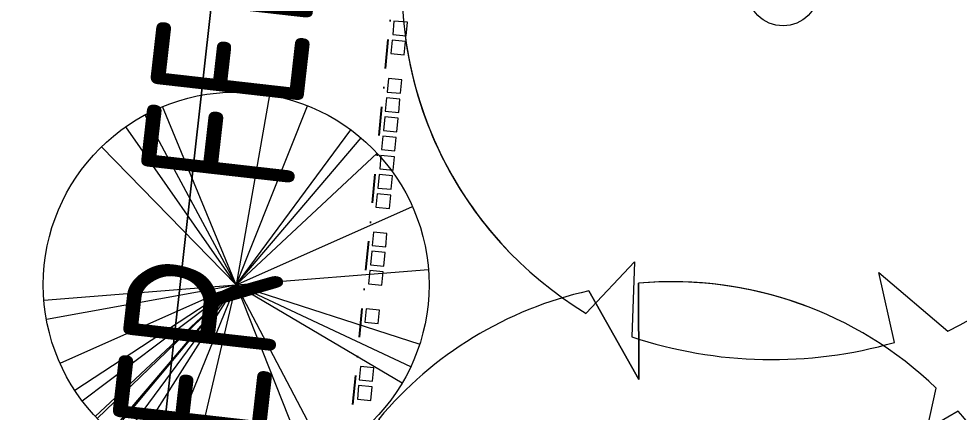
# Model space of a CAD drawing. Header units: millimetres. Extents: x -39027 to 364494, y -35256 to 94895.
# Drawn here: x -13590 to -11152, y 11637 to 12657 of the extents above; entities that cross this region are included whole.
import ezdxf

# ---------------------------------------------------------------- set-up
doc = ezdxf.new("R2010")
doc.units = ezdxf.units.MM
doc.header["$LTSCALE"] = 25
doc.linetypes.add('BG_Dash Dot 3mm', pattern=[7, 3, -2, 0, -2])
for name, color, linetype, lineweight in [('A-GLAZ-CWMG', 3, 'Continuous', 5), ('C-PROP-LINE', 91, 'BG_Dash Dot 3mm', 25), ('C-TOPO', 251, 'Continuous', 9), ('G-ANNO-TEXT', 231, 'Continuous', 5), ('L-PLNT', 71, 'Continuous', 5)]:
    doc.layers.add(name, color=color, linetype=linetype, lineweight=lineweight)
doc.styles.add('ISOCPEUR_3', font='isocpeur.ttf', dxfattribs={"width": 0.75, "height": 400})

# ---------------------------------------------------------------- blocks, each defined once
blk = doc.blocks.new('Rectangular Mullion - 35mm Timber Batten_Black_-V105-PROPOSED SITE PLAN')
at = {"layer": 'A-GLAZ-CWMG', "lineweight": 9}
for p, q in [((-17.5, -17.5), (-17.5, 17.5)), ((-17.5, 17.5), (17.5, 17.5)), ((17.5, 17.5), (17.5, -17.5)), ((17.5, -17.5), (-17.5, -17.5))]:
    blk.add_line(p, q, dxfattribs=at)
blk = doc.blocks.new('Rectangular Mullion - 35mm Timber Batten_Black_-V106-PROPOSED SITE PLAN')
at = {"layer": 'A-GLAZ-CWMG', "lineweight": 9}
for p, q in [((-17.5, -17.5), (-17.5, 17.5)), ((-17.5, 17.5), (17.5, 17.5)), ((17.5, 17.5), (17.5, -17.5)), ((17.5, -17.5), (-17.5, -17.5))]:
    blk.add_line(p, q, dxfattribs=at)
blk = doc.blocks.new('Rectangular Mullion - 35mm Timber Batten_Black_-V107-PROPOSED SITE PLAN')
at = {"layer": 'A-GLAZ-CWMG', "lineweight": 9}
for p, q in [((-17.5, -17.5), (-17.5, 17.5)), ((-17.5, 17.5), (17.5, 17.5)), ((17.5, 17.5), (17.5, -17.5)), ((17.5, -17.5), (-17.5, -17.5))]:
    blk.add_line(p, q, dxfattribs=at)
blk = doc.blocks.new('Rectangular Mullion - 35mm Timber Batten_Black_-V108-PROPOSED SITE PLAN')
at = {"layer": 'A-GLAZ-CWMG', "lineweight": 9}
for p, q in [((-17.5, -17.5), (-17.5, 17.5)), ((-17.5, 17.5), (17.5, 17.5)), ((17.5, 17.5), (17.5, -17.5)), ((17.5, -17.5), (-17.5, -17.5))]:
    blk.add_line(p, q, dxfattribs=at)
blk = doc.blocks.new('Rectangular Mullion - 35mm Timber Batten_Black_-V109-PROPOSED SITE PLAN')
at = {"layer": 'A-GLAZ-CWMG', "lineweight": 9}
for p, q in [((-17.5, -17.5), (-17.5, 17.5)), ((-17.5, 17.5), (17.5, 17.5)), ((17.5, 17.5), (17.5, -17.5)), ((17.5, -17.5), (-17.5, -17.5))]:
    blk.add_line(p, q, dxfattribs=at)
blk = doc.blocks.new('Rectangular Mullion - 35mm Timber Batten_Black_-V110-PROPOSED SITE PLAN')
at = {"layer": 'A-GLAZ-CWMG', "lineweight": 9}
for p, q in [((-17.5, -17.5), (-17.5, 17.5)), ((-17.5, 17.5), (17.5, 17.5)), ((17.5, 17.5), (17.5, -17.5)), ((17.5, -17.5), (-17.5, -17.5))]:
    blk.add_line(p, q, dxfattribs=at)
blk = doc.blocks.new('Rectangular Mullion - 35mm Timber Batten_Black_-V111-PROPOSED SITE PLAN')
at = {"layer": 'A-GLAZ-CWMG', "lineweight": 9}
for p, q in [((-17.5, -17.5), (-17.5, 17.5)), ((-17.5, 17.5), (17.5, 17.5)), ((17.5, 17.5), (17.5, -17.5)), ((17.5, -17.5), (-17.5, -17.5))]:
    blk.add_line(p, q, dxfattribs=at)
blk = doc.blocks.new('Rectangular Mullion - 35mm Timber Batten_Black_-V112-PROPOSED SITE PLAN')
at = {"layer": 'A-GLAZ-CWMG', "lineweight": 9}
for p, q in [((-17.5, -17.5), (-17.5, 17.5)), ((-17.5, 17.5), (17.5, 17.5)), ((17.5, 17.5), (17.5, -17.5)), ((17.5, -17.5), (-17.5, -17.5))]:
    blk.add_line(p, q, dxfattribs=at)
blk = doc.blocks.new('Rectangular Mullion - 35mm Timber Batten_Black_-V113-PROPOSED SITE PLAN')
at = {"layer": 'A-GLAZ-CWMG', "lineweight": 9}
h = blk.add_hatch(dxfattribs=at)
h.set_pattern_fill('FP_13', color=256, style=0, pattern_type=2)
h.set_pattern_definition([(89.23, (-10749.1, 8774.26), (-470.3422, -22439.2456), [244.69, -24223.84]), (73.157, (-10745.8, 9018.93), (2043.41, 8125.139), [310.84, -10050.37]), (39.467, (-10655.7, 9316.4), (195.92, 2022.53), [229.9, -2643.79]), (37.619, (-10478.27, 9462.56), (32967.97996, 25523.15386), [445.65, -44119.59]), (71.472, (-10125.27, 9734.59), (-6097.3165, -17714.113), [271.1, -26839.16]), (84.467, (-10039.1, 9991.6), (-1826.6, 2218.46), [508, -1524]), (93.929, (-9990.14, 10497.27), (376.31, -10354.373), [247.2, -12112.97]), (90.177, (-10203.01, 8721.36), (-145.351, -18399.9678), [204.21, -20217.13]), (84.467, (-10203.6, 8925.6), (-1826.6, 2218.46), [304.8, -1727.2]), (56.166, (-10174.25, 9228.95), (14061.8066, 21225.512), [300.02, -29702.1]), (32.342, (-10007.2, 9478.17), (-11087.0396, -6809.3735), [463.37, -22705]), (45.177, (-9615.72, 9726.05), (11085.5039, 11357.0282), [288.8, -28591.345]), (78.126, (-9412.14, 9930.9), (3150.954, 16076.6296), [368.01, -18032.53]), (96.355, (-9336.42, 10291.03), (3116.3155, -28926.4313), [394.54, -39059.76]), (91.176, (-9576.03, 8660.62), (-496.3241, 18393.848), [347.82, -34434.41]), (81.1, (-9583.17, 9008.37), (4921.8385, 32201.4705), [346.04, -34257.68]), (50.777, (-9529.64, 9350.24), (-3287.568, -3136.402), [366.32, -6960.16]), (36.977, (-9297.99, 9634.03), (24057.0708, 18269.4187), [330.785, -32747.78]), (69.535, (-9033.74, 9833), (7977.7129, 21751.5327), [315.45, -31229.67]), (84.467, (-8923.4, 10128.5), (-1826.6, 2218.46), [243.84, -1788.16]), (97.461, (-8899.93, 10371.24), (-2583.5835, 18555.1116), [271.1, -26839.16]), (84.467, (-11032.2, 9434.6), (-1826.6, 2218.46), [6.7, -2025.3]), (221.314, (-10701.38, 9688.32), (31376.9359, 27455.5455), [445.65, -44119.59]), (237.902, (-9013.6, 9198.2), (-678.797, -2792.36), [181.75, -4361.94]), (256.337, (-9110.15, 9044.2), (-2639.581, -12075.036), [287.37, -14081.04]), (287.665, (-9178.03, 8764.97), (3573.806, -10342.6117), [154.75, -15320.5]), (57.902, (-10701.4, 9688.3), (678.797, 2792.36), [227.18, -4316.5]), (77.757, (-10580.66, 9880.78), (-4017.9174, -17956.5119), [347.82, -34434.41]), (94.591, (-10506.9, 10220.69), (-2878.91227, 34959.42067), [577.96, -57218.064]), (94.771, (-10971.58, 8795.82), (-1209.0455, 12300.898), [227.18, -22491.26]), (68.943, (-10990.47, 9022.21), (-8425.72925, -21581.9424), [379.61, -37581.28]), (41.588, (-10854.08, 9376.47), (-26958.63316, -23782.6964), [388.214, -38433.09]), (49.771, (-10563.72, 9634.16), (15921.0068, 19019.6257), [321.29, -31807.45]), (75.004, (-10356.22, 9879.45), (2356.903, 10089.581), [370.8, -11989.37]), (91.049, (-10260.275, 10237.63), (559.14756, -34777.74203), [531.825, -52650.705]), (92.597, (-10465.94, 8746.83), (272.8246, -12357.1616), [287.37, -14081.04]), (73.157, (-10478.96, 9033.9), (2043.41, 8125.139), [310.84, -10050.37]), (41.956, (-10388.9, 9331.41), (-22547.5865, -20102.7525), [330.785, -32747.78]), (39.467, (-10142.9, 9552.6), (195.92, 2022.53), [373.58, -2500.1]), (67.113, (-9854.5, 9790.02), (-10860.4768, -25414.9469), [340.63, -33721.9]), (87.833, (-9722.03, 10103.83), (-1350.9806, -32547.4123), [346.04, -34257.68]), (101.569, (-9708.94, 10449.61), (-4400.8185, 20753.2278), [276.38, -27361.81]), (93.213, (-9960.31, 8697.85), (-959.5228, 14336.3353), [267.27, -26459.52]), (69.535, (-9975.29, 8964.7), (7977.7129, 21751.5327), [315.45, -31229.67]), (52.461, (-9865, 9260.24), (-7388.9025, -9262.3392), [383.4, -18786.45]), (34.568, (-9631.395, 9564.25), (-28540.8798, -19566.17444), [504.74, -49969.095]), (68.521, (-9215.76, 9850.63), (-3325.776, -7689.774), [295.86, -14497.32]), (90.476, (-9107.43, 10125.94), (-276.0069, 20419.4817), [388.214, -38433.09]), (107.665, (-9110.66, 10514.15), (-3573.806, 10342.6117), [154.75, -15320.5]), (93.929, (-9353.55, 8639.07), (376.31, -10354.373), [247.2, -12112.97]), (74.459, (-9370.49, 8885.69), (5973.418, 21919.0851), [350.78, -34726.98]), (47.061, (-9276.5, 9223.64), (22633.5841, 24462.7952), [434.866, -43051.83]), (55.412, (-11002.8, 9737.94), (9136.7232, 13598.0472), [209.21, -20711.51]), (73.682, (-10884.04, 9910.17), (-9385.2107, -31719.2232), [434.39, -43004.81]), (91.592, (-10762, 10327.06), (147.181, -14367.656), [491.48, -15891.03])])
h.paths.add_polyline_path([(-17.5, 17.5), (17.5, 17.5), (17.5, -17.5), (-17.5, -17.5), (-17.5, 16)], flags=0)
for p, q in [((-17.5, -17.5), (-17.5, 17.5)), ((-17.5, 17.5), (17.5, 17.5)), ((17.5, 17.5), (17.5, -17.5)), ((17.5, -17.5), (-17.5, -17.5))]:
    blk.add_line(p, q, dxfattribs=at)
blk = doc.blocks.new('Rectangular Mullion - 35mm Timber Batten_Black_-V114-PROPOSED SITE PLAN')
at = {"layer": 'A-GLAZ-CWMG', "lineweight": 9}
for p, q in [((-17.5, -17.5), (-17.5, 17.5)), ((-17.5, 17.5), (17.5, 17.5)), ((17.5, 17.5), (17.5, -17.5)), ((17.5, -17.5), (-17.5, -17.5))]:
    blk.add_line(p, q, dxfattribs=at)
blk = doc.blocks.new('Rectangular Mullion - 35mm Timber Batten_Black_-V115-PROPOSED SITE PLAN')
at = {"layer": 'A-GLAZ-CWMG', "lineweight": 9}
for p, q in [((-17.5, -17.5), (-17.5, 17.5)), ((-17.5, 17.5), (17.5, 17.5)), ((17.5, 17.5), (17.5, -17.5)), ((17.5, -17.5), (-17.5, -17.5))]:
    blk.add_line(p, q, dxfattribs=at)
blk = doc.blocks.new('Rectangular Mullion - 35mm Timber Batten_Black_-V116-PROPOSED SITE PLAN')
at = {"layer": 'A-GLAZ-CWMG', "lineweight": 9}
for p, q in [((-17.5, -17.5), (-17.5, 17.5)), ((-17.5, 17.5), (17.5, 17.5)), ((17.5, 17.5), (17.5, -17.5)), ((17.5, -17.5), (-17.5, -17.5))]:
    blk.add_line(p, q, dxfattribs=at)
blk = doc.blocks.new('Rectangular Mullion - 35mm Timber Batten_Black_-V117-PROPOSED SITE PLAN')
at = {"layer": 'A-GLAZ-CWMG', "lineweight": 9}
for p, q in [((-17.5, -17.5), (-17.5, 17.5)), ((-17.5, 17.5), (17.5, 17.5)), ((17.5, 17.5), (17.5, -17.5)), ((17.5, -17.5), (-17.5, -17.5))]:
    blk.add_line(p, q, dxfattribs=at)
blk = doc.blocks.new('Rectangular Mullion - 35mm Timber Batten_Black_-V118-PROPOSED SITE PLAN')
at = {"layer": 'A-GLAZ-CWMG', "lineweight": 9}
for p, q in [((-17.5, -17.5), (-17.5, 17.5)), ((-17.5, 17.5), (17.5, 17.5)), ((17.5, 17.5), (17.5, -17.5)), ((17.5, -17.5), (-17.5, -17.5))]:
    blk.add_line(p, q, dxfattribs=at)
blk = doc.blocks.new('Rectangular Mullion - 35mm Timber Batten_Black_-V119-PROPOSED SITE PLAN')
at = {"layer": 'A-GLAZ-CWMG', "lineweight": 9}
for p, q in [((-17.5, -17.5), (-17.5, 17.5)), ((-17.5, 17.5), (17.5, 17.5)), ((17.5, 17.5), (17.5, -17.5)), ((17.5, -17.5), (-17.5, -17.5))]:
    blk.add_line(p, q, dxfattribs=at)
blk = doc.blocks.new('PLANTING_Needle Pine 6m - PLANTING_Needle Pine 6m-1014768-PROPOSED SITE PLAN')
at = {"layer": 'L-PLNT', "lineweight": 9}
for p, q in [((39.6, 498.4), (0, 0)), ((0, 0), (140.4, 479.9)), ((0, 0), (-233.9, 441.9)), ((-277, 416.2), (0, 0)), ((-257.6, -428.5), (257.6, 428.5)), ((-257.6, -428.5), (257.6, 428.5)), ((-286.7, -409.7), (286.7, 409.7)), ((-286.7, -409.7), (286.7, 409.7)), ((-331.6, -374.2), (331.6, 374.2)), ((-331.6, -374.2), (331.6, 374.2)), ((0, 0), (-323.6, 381.2)), ((-381.6, 323.1), (0, 0)), ((-435.5, -245.6), (435.5, 245.6)), ((-435.5, -245.6), (435.5, 245.6)), ((-492.4, -86.6), (492.4, 86.6)), ((-492.4, -86.6), (492.4, 86.6)), ((-481.4, -135.2), (0, 0)), ((0, 0), (-390.2, -312.7)), ((-369.2, -337.2), (0, 0)), ((0, 0), (-326.1, -379)), ((-283.3, -412), (0, 0)), ((0, 0), (-227.3, -445.4)), ((-144.3, -478.7), (0, 0)), ((-67.7, -495.4), (0, 0)), ((0, 0), (227.5, -445.3)), ((273.8, -418.3), (0, 0)), ((0, 0), (452.5, -212.8)), ((470.5, -169.1), (0, 0)), ((0, 0), (488.2, -107.9))]:
    blk.add_line(p, q, dxfattribs=at)
blk.add_circle((0, 0), 500, dxfattribs=at)
blk = doc.blocks.new('PLANTING_Coloured tree scaleable - 2_5 Meters-V192-PROPOSED SITE PLAN')
at = {"layer": 'L-PLNT', "lineweight": 9}
for p, q in [((-179.7, 972.6), (-155, 724.1)), ((-179.7, 972.6), (-155, 724.1)), ((-155, 724.1), (-179.7, 972.6)), ((-155, 724.1), (-305.8, 940.5)), ((-155, 724.1), (-305.8, 940.5)), ((-305.8, 940.5), (-155, 724.1)), ((601.6, 666.6), (614.9, 774.5)), ((601.6, 666.6), (614.9, 774.5)), ((614.9, 774.5), (601.6, 666.6)), ((677.1, 720.7), (601.6, 666.6)), ((677.1, 720.7), (601.6, 666.6)), ((601.6, 666.6), (677.1, 720.7)), ((-816.4, 558.4), (-762.9, 462.3)), ((-816.4, 558.4), (-762.9, 462.3)), ((-762.9, 462.3), (-816.4, 558.4)), ((-762.9, 462.3), (-882.4, 446.9)), ((-762.9, 462.3), (-882.4, 446.9)), ((-882.4, 446.9), (-762.9, 462.3)), ((880.9, 139.8), (966.1, 211.2)), ((-974.1, 171.4), (-856.7, 84.5)), ((-974.1, 171.4), (-856.7, 84.5)), ((-856.7, 84.5), (-974.1, 171.4)), ((984, 107.8), (880.9, 139.8)), ((-856.7, 84.5), (-988.2, 42.5)), ((-856.7, 84.5), (-961.3, 51.1)), ((-961.3, 51.1), (-856.7, 84.5)), ((316.4, -707), (508.7, -841.4)), ((374.2, -883.7), (316.4, -707)), ((-429, -884.2), (-316.7, -739.3)), ((-316.7, -739.3), (-305.8, -933.7))]:
    blk.add_line(p, q, dxfattribs=at)
blk.add_circle((-0.1, -2), 92.1, dxfattribs=at)
for centre, radius, start, end in [((-0.1, 0), 989, 51.5512, 100.4622), ((-0.1, 0), 989, 65.6087, 100.4622), ((-0.1, 0), 989, 65.6087, 100.4622), ((-0.1, 0), 989, 108.0083, 145.6274), ((-0.1, 0), 989, 108.0083, 145.6274), ((-0.1, 0), 989, 108.0083, 145.6274), ((-0.1, 0), 989, 63.7267, 64.715), ((-0.1, 0), 989, 63.7267, 64.715), ((-0.1, 0), 989, 51.5512, 61.4206), ((-0.1, 0), 989, 51.5512, 61.4206), ((-0.1, 0), 989, 12.3276, 46.7819), ((-0.1, 0), 989, 45.2198, 46.7819), ((-0.1, 0), 989, 46.1517, 46.7819), ((-0.1, 0), 989, 153.1369, 170.0213), ((-0.1, 0), 989, 153.1369, 170.0213), ((-0.1, 0), 989, 153.1369, 170.0213), ((0.2, 6.8), 989, 300.9465, 5.8599), ((0.2, 6.8), 989, 177.9304, 244.2846), ((0.2, 6.8), 989, 178.173, 181.9396), ((0.2, 6.8), 989, 178.173, 181.9396), ((0.2, 6.8), 989, 183.9732, 184.8453), ((0.2, 6.8), 989, 183.9732, 184.8453), ((0.2, 6.8), 989, 186.8812, 187.7615), ((0.2, 6.8), 989, 186.8812, 187.7615), ((0.2, 6.8), 989, 189.8156, 190.6959), ((0.2, 6.8), 989, 189.8156, 190.6959), ((0.2, 6.8), 989, 192.774, 229.6814), ((0.2, 6.8), 989, 192.774, 228.7493), ((-46.3, 186.8), 1150.1, 256.9579, 291.4464)]:
    blk.add_arc(centre, radius, start, end, dxfattribs=at)
blk = doc.blocks.new('PLANTING_Coloured tree scaleable - 2_5 Meters-V200-PROPOSED SITE PLAN')
at = {"layer": 'L-PLNT', "lineweight": 9}
for p, q in [((-179.7, 972.6), (-155, 724.1)), ((-179.7, 972.6), (-155, 724.1)), ((-155, 724.1), (-179.7, 972.6)), ((-155, 724.1), (-305.8, 940.5)), ((-155, 724.1), (-305.8, 940.5)), ((-305.8, 940.5), (-155, 724.1)), ((601.6, 666.6), (614.9, 774.5)), ((677.1, 720.7), (601.6, 666.6)), ((-816.4, 558.4), (-762.9, 462.3)), ((-816.4, 558.4), (-762.9, 462.3)), ((-762.9, 462.3), (-816.4, 558.4)), ((-762.9, 462.3), (-882.4, 446.9)), ((-762.9, 462.3), (-882.4, 446.9)), ((-882.4, 446.9), (-762.9, 462.3)), ((880.9, 139.8), (966.1, 211.2)), ((-974.1, 171.4), (-856.7, 84.5)), ((-974.1, 171.4), (-856.7, 84.5)), ((-856.7, 84.5), (-974.1, 171.4)), ((984, 107.8), (880.9, 139.8)), ((-856.7, 84.5), (-988.2, 42.5)), ((-856.7, 84.5), (-988.2, 42.5)), ((-988.2, 42.5), (-856.7, 84.5)), ((316.4, -707), (508.7, -841.4)), ((374.2, -883.7), (316.4, -707)), ((-429, -884.2), (-316.7, -739.3)), ((-429, -884.2), (-316.7, -739.3)), ((-316.7, -739.3), (-429, -884.2)), ((-316.7, -739.3), (-305.8, -933.7)), ((-316.7, -739.3), (-305.8, -933.7)), ((-306.2, -926.5), (-316.7, -739.3))]:
    blk.add_line(p, q, dxfattribs=at)
blk.add_circle((-0.1, -2), 92.1, dxfattribs=at)
for centre, radius, start, end in [((-0.1, 0), 989, 51.5512, 100.4622), ((-0.1, 0), 989, 73.7835, 100.4622), ((-0.1, 0), 989, 74.7818, 100.4622), ((-0.1, 0), 989, 108.0083, 145.6274), ((-0.1, 0), 989, 108.0083, 145.6274), ((-0.1, 0), 989, 108.0083, 145.6274), ((-0.1, 0), 989, 12.3276, 46.7819), ((-0.1, 0), 989, 153.1369, 170.0213), ((-0.1, 0), 989, 153.1369, 170.0213), ((-0.1, 0), 989, 153.1369, 170.0213), ((0.2, 6.8), 989, 300.9465, 5.8599), ((0.2, 6.8), 989, 177.9304, 244.2846), ((0.2, 6.8), 989, 177.9304, 217.6086), ((0.2, 6.8), 989, 177.9304, 217.6086), ((0.2, 6.8), 989, 217.7429, 220.0028), ((0.2, 6.8), 989, 217.7429, 220.0028), ((0.2, 6.8), 989, 220.1576, 244.2846), ((0.2, 6.8), 989, 220.1576, 222.1665), ((0.2, 6.8), 989, 222.1665, 226.5902), ((0.2, 6.8), 989, 226.5902, 231.0138), ((0.2, 6.8), 989, 231.0138, 244.2846), ((-46.3, 186.8), 1150.1, 256.9579, 291.4464), ((-46.3, 186.8), 1150.1, 256.9579, 259.8399)]:
    blk.add_arc(centre, radius, start, end, dxfattribs=at)
blk = doc.blocks.new('Family - ___-1009153-PROPOSED SITE PLAN')
at = {"layer": 'C-PROP-LINE'}
blk.add_line((-16312.3, -3053.2), (-7783, 16835.1), dxfattribs=at)

msp = doc.modelspace()

# ---------------------------------------------------------------- linework, layer by layer
at = {"layer": 'C-TOPO'}
for p, q in [((-12974.7, 13739.6), (-13296.7, 10847.6)), ((-13296.7, 10847.6), (-12974.7, 13739.6))]:
    msp.add_line(p, q, dxfattribs=at)

# ---------------------------------------------------------------- block references
at = {"layer": 'A-GLAZ-CWMG', "lineweight": 9, "extrusion": (0, 0, -1), "rotation": 95.53333333333404}
for name, p in [('Rectangular Mullion - 35mm Timber Batten_Black_-V119-PROPOSED SITE PLAN', (12601.6, 12632.2)), ('Rectangular Mullion - 35mm Timber Batten_Black_-V118-PROPOSED SITE PLAN', (12606.4, 12582.4)), ('Rectangular Mullion - 35mm Timber Batten_Black_-V117-PROPOSED SITE PLAN', (12616.1, 12482.9)), ('Rectangular Mullion - 35mm Timber Batten_Black_-V116-PROPOSED SITE PLAN', (12620.9, 12433.1)), ('Rectangular Mullion - 35mm Timber Batten_Black_-V115-PROPOSED SITE PLAN', (12625.7, 12383.3)), ('Rectangular Mullion - 35mm Timber Batten_Black_-V114-PROPOSED SITE PLAN', (12630.5, 12333.6)), ('Rectangular Mullion - 35mm Timber Batten_Black_-V113-PROPOSED SITE PLAN', (12635.3, 12283.8)), ('Rectangular Mullion - 35mm Timber Batten_Black_-V112-PROPOSED SITE PLAN', (12640.2, 12234)), ('Rectangular Mullion - 35mm Timber Batten_Black_-V111-PROPOSED SITE PLAN', (12645, 12184.3)), ('Rectangular Mullion - 35mm Timber Batten_Black_-V110-PROPOSED SITE PLAN', (12654.6, 12084.7)), ('Rectangular Mullion - 35mm Timber Batten_Black_-V109-PROPOSED SITE PLAN', (12659.4, 12035)), ('Rectangular Mullion - 35mm Timber Batten_Black_-V108-PROPOSED SITE PLAN', (12664.3, 11985.2)), ('Rectangular Mullion - 35mm Timber Batten_Black_-V107-PROPOSED SITE PLAN', (12673.9, 11885.7)), ('Rectangular Mullion - 35mm Timber Batten_Black_-V106-PROPOSED SITE PLAN', (12688.4, 11736.4)), ('Rectangular Mullion - 35mm Timber Batten_Black_-V105-PROPOSED SITE PLAN', (12693.2, 11686.6))]:
    msp.add_blockref(name, p, dxfattribs=at)
at = {"layer": 'C-PROP-LINE', "rotation": 17.67926818587259}
msp.add_blockref('Family - ___-1009153-PROPOSED SITE PLAN', (0, 0), dxfattribs=at)
at = {"layer": 'L-PLNT', "lineweight": 9, "rotation": 354.5786461052995}
for name, p in [('PLANTING_Coloured tree scaleable - 2_5 Meters-V192-PROPOSED SITE PLAN', (-11608.3, 12733)), ('PLANTING_Needle Pine 6m - PLANTING_Needle Pine 6m-1014768-PROPOSED SITE PLAN', (-13026.5, 11967.2)), ('PLANTING_Coloured tree scaleable - 2_5 Meters-V200-PROPOSED SITE PLAN', (-11896.8, 10986.2))]:
    msp.add_blockref(name, p, dxfattribs=at)

# ---------------------------------------------------------------- texts
at = {"layer": 'G-ANNO-TEXT', "color": 7, "lineweight": 15, "insert": (-13352.7, 11573.3), "char_height": 400, "width": 4113.6, "attachment_point": 2, "rotation": 83.5294, "line_spacing_factor": 1.153846, "style": 'ISOCPEUR_3'}
msp.add_mtext('1.9m TIMBER FENCE', dxfattribs=at)

doc.saveas('drawing.dxf')
